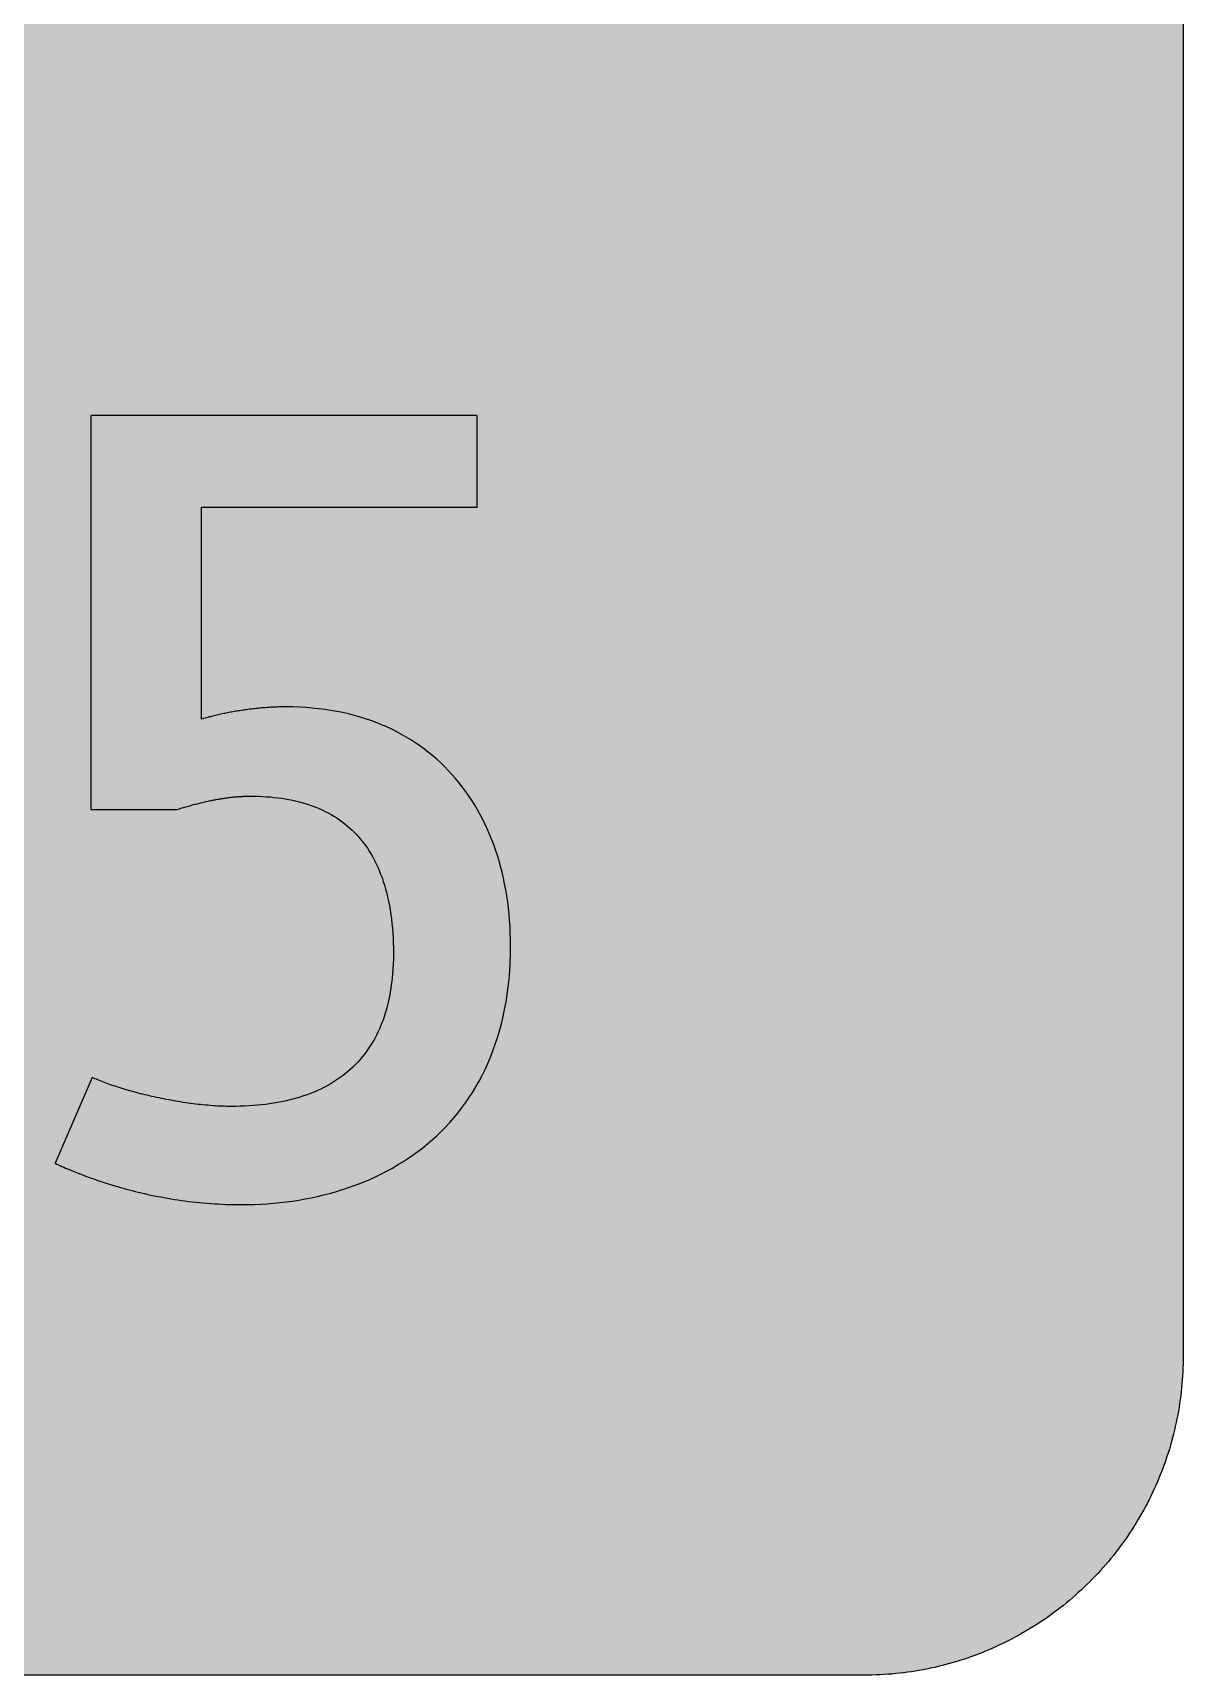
# Model space of a CAD drawing. Header units: millimetres. Extents: x 0 to 183, y 0 to 141.
# Drawn here: x 132.6 to 183.5, y 0.1 to 72.7 of the extents above; entities that cross this region are included whole.
import ezdxf

# ---------------------------------------------------------------- set-up
doc = ezdxf.new("R2010")
doc.units = ezdxf.units.MM

msp = doc.modelspace()

# ---------------------------------------------------------------- hatches: boundary and pattern name
for color, points in [(254, [(14.1633, 0.0536), (13.9878, 0.0533), (13.8125, 0.0559), (13.6373, 0.061), (13.462, 0.0686), (13.2893, 0.0787), (13.114, 0.0914), (12.9413, 0.1041), (12.7686, 0.1219), (12.5959, 0.1397), (12.4231, 0.16), (12.2504, 0.1829), (12.0777, 0.2057), (11.9075, 0.2337), (11.7373, 0.2616), (11.5672, 0.2921), (11.397, 0.3251), (11.2268, 0.3607), (11.0592, 0.3988), (10.8915, 0.4369), (10.7239, 0.4775), (10.5562, 0.5207), (10.3886, 0.5664), (10.2235, 0.6121), (10.0584, 0.6629), (9.8933, 0.7137), (9.7307, 0.7671), (9.5682, 0.8204), (9.4056, 0.8788), (9.2431, 0.9373), (9.083, 0.9982), (8.923, 1.0617), (8.763, 1.1252), (8.6055, 1.1938), (8.4455, 1.2624), (8.2906, 1.331), (8.1331, 1.4046), (7.9781, 1.4783), (7.8232, 1.5545), (7.6708, 1.6332), (7.5184, 1.7145), (7.366, 1.7958), (7.2161, 1.8796), (7.0663, 1.966), (6.919, 2.0523), (6.7716, 2.1438), (6.6243, 2.2352), (6.4795, 2.3266), (6.3348, 2.4232), (6.19, 2.5197), (6.0477, 2.6187), (5.908, 2.7178), (5.7683, 2.8194), (5.6286, 2.9235), (5.4915, 3.0302), (5.3543, 3.1369), (5.2197, 3.2461), (5.0851, 3.3579), (4.953, 3.4722), (4.8209, 3.5865), (4.6914, 3.7033), (4.5644, 3.8202), (4.4348, 3.9395), (4.3104, 4.0615), (4.1859, 4.1859), (4.0615, 4.3104), (3.9395, 4.4348), (3.8202, 4.5618), (3.7033, 4.6914), (3.5865, 4.8209), (3.4722, 4.953), (3.3579, 5.0851), (3.2487, 5.2197), (3.1369, 5.3543), (3.0302, 5.4915), (2.9235, 5.6286), (2.8194, 5.7683), (2.7178, 5.908), (2.6187, 6.0477), (2.5197, 6.19), (2.4232, 6.3348), (2.3266, 6.477), (2.2352, 6.6243), (2.1438, 6.7691), (2.0523, 6.919), (1.966, 7.0663), (1.8796, 7.2161), (1.7958, 7.366), (1.7145, 7.5184), (1.6332, 7.6708), (1.5545, 7.8232), (1.4783, 7.9781), (1.4046, 8.1331), (1.331, 8.2906), (1.2598, 8.4455), (1.1913, 8.603), (1.1252, 8.763), (1.0592, 8.923), (0.9982, 9.083), (0.9373, 9.2431), (0.8763, 9.4056), (0.8204, 9.5682), (0.7645, 9.7307), (0.7112, 9.8933), (0.6604, 10.0584), (0.6121, 10.2235), (0.5639, 10.3911), (0.5207, 10.5562), (0.4775, 10.7239), (0.4343, 10.8915), (0.3962, 11.0592), (0.3607, 11.2268), (0.3251, 11.397), (0.2921, 11.5672), (0.2616, 11.7373), (0.2311, 11.9075), (0.2057, 12.0802), (0.1803, 12.2504), (0.1575, 12.4231), (0.1372, 12.5959), (0.1194, 12.7686), (0.1041, 12.9413), (0.0889, 13.1166), (0.0787, 13.2893), (0.0686, 13.4645), (0.061, 13.6373), (0.0559, 13.8125), (0.0508, 13.9878), (0.0508, 14.163), (0.0522, 127.0536), (0.0508, 127.2286), (0.0559, 127.4039), (0.061, 127.5766), (0.0686, 127.7518), (0.0787, 127.9271), (0.0889, 128.0998), (0.1041, 128.2725), (0.1194, 128.4478), (0.1372, 128.6205), (0.1575, 128.7907), (0.1803, 128.9634), (0.2057, 129.1361), (0.2311, 129.3063), (0.2616, 129.4765), (0.2921, 129.6467), (0.3251, 129.8169), (0.3607, 129.987), (0.3962, 130.1547), (0.4343, 130.3249), (0.4775, 130.49), (0.5207, 130.6576), (0.5639, 130.8252), (0.6121, 130.9903), (0.6604, 131.1554), (0.7112, 131.3205), (0.7645, 131.4831), (0.8204, 131.6482), (0.8763, 131.8082), (0.9373, 131.9708), (0.9982, 132.1308), (1.0592, 132.2934), (1.1252, 132.4508), (1.1913, 132.6109), (1.2598, 132.7683), (1.331, 132.9258), (1.4046, 133.0808), (1.4783, 133.2357), (1.5545, 133.3906), (1.6332, 133.543), (1.7145, 133.6954), (1.7958, 133.8478), (1.8796, 133.9977), (1.966, 134.1476), (2.0523, 134.2974), (2.1438, 134.4447), (2.2352, 134.5895), (2.3266, 134.7368), (2.4232, 134.8791), (2.5197, 135.0239), (2.6187, 135.1661), (2.7178, 135.3058), (2.8194, 135.4455), (2.9235, 135.5852), (3.0302, 135.7224), (3.1369, 135.8595), (3.2487, 135.9941), (3.3579, 136.1288), (3.4722, 136.2608), (3.5865, 136.3929), (3.7033, 136.5225), (3.8202, 136.652), (3.9395, 136.779), (4.0615, 136.9035), (4.1859, 137.0305), (4.3104, 137.1524), (4.4348, 137.2743), (4.5644, 137.3937), (4.6914, 137.5131), (4.8209, 137.6274), (4.953, 137.7442), (5.0851, 137.856), (5.2197, 137.9677), (5.3543, 138.0769), (5.4915, 138.1836), (5.6286, 138.2903), (5.7683, 138.3944), (5.908, 138.496), (6.0477, 138.5976), (6.19, 138.6942), (6.3348, 138.7932), (6.4795, 138.8872), (6.6243, 138.9812), (6.7716, 139.0726), (6.919, 139.1615), (7.0663, 139.2479), (7.2161, 139.3342), (7.366, 139.4181), (7.5184, 139.5019), (7.6708, 139.5806), (7.8232, 139.6594), (7.9781, 139.7356), (8.1331, 139.8092), (8.2906, 139.8829), (8.4455, 139.954), (8.6055, 140.0226), (8.763, 140.0886), (8.923, 140.1547), (9.083, 140.2182), (9.2431, 140.2791), (9.4056, 140.3375), (9.5682, 140.3934), (9.7307, 140.4493), (9.8933, 140.5026), (10.0584, 140.5534), (10.2235, 140.6017), (10.3886, 140.65), (10.5562, 140.6957), (10.7239, 140.7389), (10.8915, 140.7795), (11.0592, 140.8176), (11.2268, 140.8557), (11.397, 140.8887), (11.5672, 140.9217), (11.7373, 140.9522), (11.9075, 140.9827), (12.0777, 141.0081), (12.2504, 141.0335), (12.4231, 141.0564), (12.5959, 141.0767), (12.7686, 141.0945), (12.9413, 141.1097), (13.114, 141.1249), (13.2893, 141.1376), (13.462, 141.1453), (13.6373, 141.1529), (13.8125, 141.158), (13.9878, 141.163), (14.163, 141.163), (169.3855, 141.1647), (169.5602, 141.163), (169.7355, 141.158), (169.9108, 141.1529), (170.0835, 141.1453), (170.2587, 141.1376), (170.4315, 141.1249), (170.6067, 141.1097), (170.7794, 141.0945), (170.9522, 141.0767), (171.1249, 141.0564), (171.2976, 141.0335), (171.4678, 141.0081), (171.6405, 140.9827), (171.8107, 140.9522), (171.9809, 140.9217), (172.151, 140.8887), (172.3187, 140.8557), (172.4889, 140.8176), (172.6565, 140.7795), (172.8241, 140.7389), (172.9918, 140.6957), (173.1569, 140.65), (173.3245, 140.6017), (173.4896, 140.5534), (173.6522, 140.5026), (173.8173, 140.4493), (173.9798, 140.3934), (174.1424, 140.3375), (174.305, 140.2791), (174.465, 140.2182), (174.625, 140.1547), (174.785, 140.0886), (174.9425, 140.0226), (175.1025, 139.954), (175.2575, 139.8829), (175.4149, 139.8092), (175.5699, 139.7356), (175.7248, 139.6594), (175.8772, 139.5806), (176.0296, 139.5019), (176.182, 139.4181), (176.3319, 139.3342), (176.4817, 139.2479), (176.6291, 139.1615), (176.7764, 139.0726), (176.9237, 138.9812), (177.0685, 138.8872), (177.2133, 138.7932), (177.358, 138.6942), (177.5003, 138.5976), (177.64, 138.496), (177.7797, 138.3944), (177.9194, 138.2903), (178.0565, 138.1836), (178.1937, 138.0769), (178.3283, 137.9677), (178.4629, 137.856), (178.595, 137.7442), (178.7271, 137.6274), (178.8566, 137.5131), (178.9836, 137.3937), (179.1132, 137.2743), (179.2376, 137.1524), (179.3621, 137.0305), (179.4866, 136.9035), (179.6085, 136.779), (179.7279, 136.652), (179.8447, 136.5225), (179.9615, 136.3929), (180.0758, 136.2608), (180.1901, 136.1288), (180.2994, 135.9941), (180.4111, 135.8595), (180.5178, 135.7224), (180.6245, 135.5852), (180.7261, 135.4455), (180.8302, 135.3058), (180.9293, 135.1661), (181.0283, 135.0239), (181.1249, 134.8791), (181.2214, 134.7368), (181.3128, 134.5895), (181.4043, 134.4447), (181.4957, 134.2974), (181.5821, 134.1476), (181.6684, 133.9977), (181.7522, 133.8478), (181.8335, 133.6954), (181.9148, 133.543), (181.991, 133.3906), (182.0697, 133.2357), (182.1434, 133.0808), (182.2145, 132.9258), (182.2856, 132.7683), (182.3542, 132.6109), (182.4228, 132.4508), (182.4863, 132.2934), (182.5498, 132.1308), (182.6108, 131.9708), (182.6692, 131.8082), (182.7276, 131.6482), (182.7809, 131.4831), (182.8343, 131.3205), (182.8851, 131.1554), (182.9359, 130.9903), (182.9816, 130.8252), (183.0273, 130.6576), (183.0705, 130.49), (183.1111, 130.3249), (183.1492, 130.1547), (183.1873, 129.987), (183.2229, 129.8169), (183.2559, 129.6467), (183.2864, 129.4765), (183.3143, 129.3063), (183.3397, 129.1361), (183.3651, 128.9634), (183.388, 128.7907), (183.4083, 128.6205), (183.4261, 128.4478), (183.4413, 128.2725), (183.4566, 128.0998), (183.4693, 127.9271), (183.4769, 127.7518), (183.4845, 127.5766), (183.4921, 127.4039), (183.4947, 127.2286), (183.4947, 127.0533), (183.4967, 14.1647), (183.4947, 13.9878), (183.4921, 13.8125), (183.4845, 13.6373), (183.4769, 13.4645), (183.4693, 13.2893), (183.4566, 13.1166), (183.4413, 12.9413), (183.4261, 12.7686), (183.4083, 12.5959), (183.388, 12.4231), (183.3651, 12.2504), (183.3397, 12.0802), (183.3143, 11.9075), (183.2864, 11.7373), (183.2559, 11.5672), (183.2229, 11.397), (183.1873, 11.2268), (183.1492, 11.0592), (183.1111, 10.8915), (183.0705, 10.7239), (183.0273, 10.5562), (182.9816, 10.3911), (182.9359, 10.2235), (182.8851, 10.0584), (182.8343, 9.8933), (182.7809, 9.7307), (182.7276, 9.5682), (182.6692, 9.4056), (182.6108, 9.2431), (182.5498, 9.083), (182.4863, 8.923), (182.4228, 8.763), (182.3542, 8.603), (182.2856, 8.4455), (182.2145, 8.2906), (182.1434, 8.1331), (182.0697, 7.9781), (181.991, 7.8232), (181.9148, 7.6708), (181.8335, 7.5184), (181.7522, 7.366), (181.6684, 7.2161), (181.5821, 7.0663), (181.4957, 6.919), (181.4043, 6.7691), (181.3128, 6.6243), (181.2214, 6.477), (181.1249, 6.3348), (181.0283, 6.19), (180.9293, 6.0477), (180.8302, 5.908), (180.7261, 5.7683), (180.6245, 5.6286), (180.5178, 5.4915), (180.4111, 5.3543), (180.2994, 5.2197), (180.1901, 5.0851), (180.0758, 4.953), (179.9615, 4.8209), (179.8447, 4.6914), (179.7279, 4.5618), (179.6085, 4.4348), (179.4866, 4.3104), (179.3621, 4.1859), (179.2376, 4.0615), (179.1132, 3.9395), (178.9836, 3.8202), (178.8566, 3.7033), (178.7271, 3.5865), (178.595, 3.4722), (178.4629, 3.3579), (178.3283, 3.2461), (178.1937, 3.1369), (178.0565, 3.0302), (177.9194, 2.9235), (177.7797, 2.8194), (177.64, 2.7178), (177.5003, 2.6187), (177.358, 2.5197), (177.2133, 2.4232), (177.0685, 2.3266), (176.9237, 2.2352), (176.7764, 2.1438), (176.6291, 2.0523), (176.4817, 1.966), (176.3319, 1.8796), (176.182, 1.7958), (176.0296, 1.7145), (175.8772, 1.6332), (175.7248, 1.5545), (175.5699, 1.4783), (175.4149, 1.4046), (175.2575, 1.331), (175.1025, 1.2624), (174.9425, 1.1938), (174.785, 1.1252), (174.625, 1.0617), (174.465, 0.9982), (174.305, 0.9373), (174.1424, 0.8788), (173.9798, 0.8204), (173.8173, 0.7671), (173.6522, 0.7137), (173.4896, 0.6629), (173.3245, 0.6121), (173.1569, 0.5664), (172.9918, 0.5207), (172.8241, 0.4775), (172.6565, 0.4369), (172.4889, 0.3988), (172.3187, 0.3607), (172.151, 0.3251), (171.9809, 0.2921), (171.8107, 0.2616), (171.6405, 0.2337), (171.4678, 0.2057), (171.2976, 0.1829), (171.1249, 0.16), (170.9522, 0.1397), (170.7794, 0.1219), (170.6067, 0.1041), (170.4315, 0.0914), (170.2587, 0.0787), (170.0835, 0.0686), (169.9108, 0.061), (169.7355, 0.0559), (169.5602, 0.0533), (169.385, 0.0533)]), (59, [(152.2483, 51.7423), (152.2483, 55.7925), (135.1594, 55.7925), (135.1594, 38.3575), (138.9627, 38.3575), (139.0193, 38.3743), (139.0777, 38.3921), (139.1336, 38.4099), (139.192, 38.4277), (139.2479, 38.4454), (139.3038, 38.4632), (139.3622, 38.4785), (139.4181, 38.4962), (139.4739, 38.5115), (139.5298, 38.5267), (139.5857, 38.542), (139.639, 38.5572), (139.6949, 38.5724), (139.7508, 38.5877), (139.8041, 38.6004), (139.86, 38.6156), (139.9134, 38.6283), (139.9667, 38.6436), (140.0226, 38.6563), (140.0759, 38.669), (140.1293, 38.6817), (140.1826, 38.6944), (140.2359, 38.7045), (140.2867, 38.7172), (140.3401, 38.7299), (140.3934, 38.7401), (140.4442, 38.7502), (140.4976, 38.7604), (140.5484, 38.7706), (140.5992, 38.7807), (140.65, 38.7909), (140.7033, 38.801), (140.7541, 38.8087), (140.8024, 38.8188), (140.8532, 38.8264), (140.904, 38.8366), (140.9548, 38.8442), (141.003, 38.8518), (141.0538, 38.8595), (141.1021, 38.8645), (141.1503, 38.8722), (141.2011, 38.8798), (141.2494, 38.8849), (141.2977, 38.8899), (141.3459, 38.8976), (141.3942, 38.9026), (141.4424, 38.9077), (141.4882, 38.9128), (141.5364, 38.9153), (141.5821, 38.9204), (141.6304, 38.923), (141.6761, 38.928), (141.7244, 38.9306), (141.7701, 38.9331), (141.8158, 38.9357), (141.8615, 38.9382), (141.9073, 38.9407), (141.953, 38.9433), (141.9987, 38.9458), (142.0419, 38.9458), (142.0876, 38.9484), (142.1308, 38.9484), (142.1765, 38.9484), (142.2197, 38.9484), (142.4, 38.9484), (142.5778, 38.9433), (142.7531, 38.9357), (142.9258, 38.9255), (143.0985, 38.9128), (143.2662, 38.895), (143.4338, 38.8772), (143.5989, 38.8544), (143.7615, 38.829), (143.9215, 38.801), (144.079, 38.768), (144.2339, 38.7325), (144.3888, 38.6944), (144.5387, 38.6537), (144.6886, 38.6105), (144.8333, 38.5623), (144.9781, 38.5115), (145.1178, 38.4556), (145.2575, 38.3997), (145.3947, 38.3388), (145.5268, 38.2727), (145.6588, 38.2067), (145.7884, 38.1356), (145.9128, 38.0594), (146.0373, 37.9832), (146.1592, 37.9019), (146.2761, 37.8155), (146.3929, 37.7266), (146.5047, 37.6352), (146.6139, 37.5387), (146.7231, 37.4396), (146.8272, 37.338), (146.9288, 37.2313), (147.0279, 37.1196), (147.1219, 37.0053), (147.2159, 36.8884), (147.3048, 36.7665), (147.3937, 36.642), (147.4775, 36.5125), (147.5588, 36.3804), (147.6375, 36.2433), (147.7112, 36.1036), (147.7848, 35.9588), (147.8534, 35.8115), (147.9194, 35.6591), (147.9804, 35.5016), (148.0414, 35.3416), (148.0972, 35.1765), (148.1506, 35.0088), (148.1988, 34.8361), (148.2471, 34.6608), (148.2903, 34.4805), (148.3284, 34.2951), (148.3665, 34.1071), (148.3995, 33.9141), (148.43, 33.716), (148.4554, 33.5153), (148.4782, 33.3096), (148.4986, 33.0987), (148.5138, 32.8854), (148.5265, 32.6669), (148.5367, 32.4434), (148.5417, 32.2174), (148.5417, 31.9862), (148.5417, 31.7551), (148.5341, 31.5316), (148.524, 31.3106), (148.5087, 31.0947), (148.4884, 30.8839), (148.4655, 30.6781), (148.4376, 30.4749), (148.4046, 30.2768), (148.369, 30.0838), (148.3284, 29.8933), (148.2852, 29.7078), (148.2369, 29.5275), (148.1861, 29.3497), (148.1303, 29.177), (148.0718, 29.0093), (148.0083, 28.8442), (147.9398, 28.6842), (147.8686, 28.5293), (147.795, 28.3769), (147.7188, 28.227), (147.635, 28.0822), (147.5511, 27.9425), (147.4622, 27.8079), (147.3708, 27.6733), (147.2768, 27.5463), (147.1778, 27.4218), (147.0762, 27.2999), (146.9695, 27.1831), (146.8628, 27.0688), (146.751, 26.9596), (146.6367, 26.8529), (146.5174, 26.7513), (146.398, 26.6522), (146.2735, 26.5557), (146.1465, 26.4643), (146.017, 26.3754), (145.8849, 26.2915), (145.7503, 26.2103), (145.6106, 26.1315), (145.4709, 26.0579), (145.3261, 25.9867), (145.1813, 25.9182), (145.0315, 25.8547), (144.8816, 25.7937), (144.7267, 25.7353), (144.5717, 25.6819), (144.4117, 25.6311), (144.2517, 25.5829), (144.0866, 25.5372), (143.9215, 25.494), (143.7538, 25.4559), (143.5837, 25.4203), (143.4109, 25.3873), (143.2357, 25.3568), (143.0604, 25.3314), (142.8801, 25.3086), (142.6997, 25.2857), (142.5169, 25.2679), (142.3314, 25.2527), (142.146, 25.24), (141.9581, 25.2324), (141.7676, 25.2247), (141.5745, 25.2197), (141.3815, 25.2197), (141.2799, 25.2197), (141.1757, 25.2222), (141.0716, 25.2247), (140.9675, 25.2273), (140.8633, 25.2324), (140.7566, 25.2374), (140.6525, 25.2425), (140.5458, 25.2501), (140.4366, 25.2578), (140.3299, 25.2679), (140.2232, 25.2755), (140.114, 25.2857), (140.0073, 25.2984), (139.8981, 25.3111), (139.7889, 25.3238), (139.6797, 25.3365), (139.5705, 25.3517), (139.4638, 25.3644), (139.3546, 25.3822), (139.2453, 25.3975), (139.1361, 25.4152), (139.0269, 25.433), (138.9202, 25.4508), (138.811, 25.4686), (138.7043, 25.4889), (138.5951, 25.5092), (138.4884, 25.5295), (138.3817, 25.5499), (138.2776, 25.5702), (138.1709, 25.593), (138.0668, 25.6159), (137.9601, 25.6388), (137.8585, 25.6616), (137.7544, 25.6845), (137.6528, 25.7099), (137.5512, 25.7353), (137.4496, 25.7581), (137.3505, 25.7835), (137.2514, 25.8089), (137.1524, 25.8369), (137.0559, 25.8623), (136.9593, 25.8877), (136.8654, 25.9156), (136.7714, 25.941), (136.6774, 25.969), (136.586, 25.9969), (136.4971, 26.0248), (136.4082, 26.0528), (136.3218, 26.0807), (136.2354, 26.1087), (136.1516, 26.1366), (136.0678, 26.1645), (135.9865, 26.1925), (135.9078, 26.2204), (135.829, 26.2484), (135.7528, 26.2763), (135.6792, 26.3042), (135.6055, 26.3347), (135.5344, 26.3627), (135.4658, 26.3906), (135.3972, 26.4185), (135.3312, 26.4465), (135.2702, 26.4744), (135.2067, 26.5024), (133.5786, 22.7016), (133.6472, 22.667), (133.7208, 22.6339), (133.797, 22.6009), (133.8732, 22.5654), (133.952, 22.5298), (134.0333, 22.4942), (134.1171, 22.4587), (134.2034, 22.4231), (134.2923, 22.3876), (134.3812, 22.3495), (134.4727, 22.3114), (134.5667, 22.2758), (134.6632, 22.2377), (134.7622, 22.1996), (134.8613, 22.1615), (134.9629, 22.1234), (135.067, 22.0853), (135.1737, 22.0472), (135.2829, 22.0091), (135.3922, 21.971), (135.5039, 21.9329), (135.6157, 21.8948), (135.7325, 21.8567), (135.8494, 21.8186), (135.9687, 21.7805), (136.0881, 21.7424), (136.2126, 21.7068), (136.337, 21.6687), (136.4615, 21.6332), (136.591, 21.5976), (136.718, 21.5621), (136.8501, 21.5265), (136.9822, 21.4935), (137.1168, 21.4579), (137.254, 21.4249), (137.3911, 21.3919), (137.5308, 21.3614), (137.6705, 21.3284), (137.8128, 21.2979), (137.9576, 21.27), (138.1023, 21.2395), (138.2497, 21.2115), (138.3995, 21.1836), (138.5494, 21.1582), (138.6992, 21.1328), (138.8516, 21.1074), (139.0066, 21.0845), (139.1615, 21.0617), (139.319, 21.0388), (139.4765, 21.0185), (139.6365, 21.0007), (139.7991, 20.9829), (139.9616, 20.9652), (140.1242, 20.9499), (140.2893, 20.9347), (140.4544, 20.922), (140.622, 20.9118), (140.7897, 20.9017), (140.9598, 20.894), (141.1326, 20.8864), (141.3027, 20.8813), (141.4755, 20.8763), (141.6507, 20.8737), (141.826, 20.8737), (142.1105, 20.8763), (142.3949, 20.8839), (142.6794, 20.894), (142.9614, 20.9118), (143.2433, 20.9347), (143.5227, 20.9626), (143.8046, 20.9956), (144.0815, 21.0337), (144.3584, 21.0769), (144.6352, 21.1252), (144.9095, 21.1785), (145.1813, 21.2369), (145.4506, 21.3004), (145.7198, 21.369), (145.984, 21.4452), (146.2481, 21.524), (146.5097, 21.6103), (146.7688, 21.7018), (147.0254, 21.7983), (147.2794, 21.8999), (147.5283, 22.0066), (147.7772, 22.1209), (148.021, 22.2377), (148.2623, 22.3622), (148.4986, 22.4917), (148.7322, 22.6289), (148.9634, 22.7711), (149.1894, 22.9184), (149.413, 23.0708), (149.6314, 23.2283), (149.8448, 23.3934), (150.0556, 23.5636), (150.2613, 23.7414), (150.462, 23.9243), (150.6576, 24.1122), (150.8506, 24.3078), (151.036, 24.5085), (151.2164, 24.7142), (151.3942, 24.9276), (151.5643, 25.146), (151.7294, 25.3721), (151.8895, 25.6032), (152.0444, 25.8394), (152.1917, 26.0858), (152.334, 26.3347), (152.4711, 26.5913), (152.6007, 26.8554), (152.7226, 27.1247), (152.8394, 27.399), (152.9512, 27.6809), (153.0553, 27.9705), (153.1518, 28.2651), (153.2407, 28.5674), (153.322, 28.8773), (153.3982, 29.1922), (153.4668, 29.5123), (153.5278, 29.8425), (153.5786, 30.1777), (153.6243, 30.5181), (153.6624, 30.8686), (153.6903, 31.2242), (153.7106, 31.5849), (153.7233, 31.9557), (153.7284, 32.3317), (153.7259, 32.6161), (153.7183, 32.9006), (153.7056, 33.1826), (153.6878, 33.4594), (153.6624, 33.7337), (153.6344, 34.0081), (153.6014, 34.2773), (153.5608, 34.544), (153.5176, 34.8082), (153.4668, 35.0698), (153.4135, 35.3263), (153.355, 35.5803), (153.289, 35.8318), (153.2204, 36.0807), (153.1468, 36.3245), (153.0655, 36.5658), (152.9817, 36.8046), (152.8928, 37.0383), (152.7988, 37.2694), (152.6997, 37.4955), (152.5956, 37.719), (152.4864, 37.94), (152.3721, 38.1559), (152.2552, 38.3667), (152.1308, 38.575), (152.0038, 38.7782), (151.8717, 38.9788), (151.732, 39.1719), (151.5897, 39.3649), (151.445, 39.5503), (151.2926, 39.7332), (151.1351, 39.911), (150.9751, 40.0863), (150.81, 40.2539), (150.6398, 40.419), (150.4645, 40.579), (150.2867, 40.734), (150.1013, 40.8838), (149.9133, 41.0312), (149.7203, 41.1709), (149.5247, 41.3055), (149.3215, 41.4376), (149.1158, 41.562), (148.905, 41.6814), (148.6916, 41.7957), (148.4706, 41.9075), (148.2471, 42.0116), (148.0185, 42.1107), (147.7874, 42.2021), (147.5511, 42.291), (147.3098, 42.3723), (147.066, 42.4485), (146.8171, 42.5196), (146.5631, 42.5856), (146.304, 42.6441), (146.0424, 42.6974), (145.7782, 42.7431), (145.5064, 42.7838), (145.2321, 42.8193), (144.9553, 42.8473), (144.6733, 42.8701), (144.3863, 42.8879), (144.0967, 42.8955), (143.8021, 42.9006), (143.7462, 42.9006), (143.6903, 42.8981), (143.6345, 42.8981), (143.576, 42.8981), (143.5202, 42.8955), (143.4643, 42.8955), (143.4059, 42.893), (143.3474, 42.8904), (143.2916, 42.8879), (143.2331, 42.8854), (143.1747, 42.8828), (143.1163, 42.8803), (143.0579, 42.8752), (142.9995, 42.8727), (142.941, 42.8676), (142.8826, 42.8625), (142.8217, 42.86), (142.7632, 42.8549), (142.7048, 42.8498), (142.6439, 42.8422), (142.5854, 42.8371), (142.5245, 42.832), (142.4661, 42.8244), (142.4051, 42.8193), (142.3467, 42.8117), (142.2857, 42.8041), (142.2248, 42.799), (142.1663, 42.7914), (142.1054, 42.7838), (142.0444, 42.7736), (141.986, 42.766), (141.925, 42.7584), (141.8641, 42.7482), (141.8057, 42.7406), (141.7447, 42.7304), (141.6837, 42.7203), (141.6253, 42.7101), (141.5644, 42.7025), (141.5034, 42.6898), (141.445, 42.6796), (141.384, 42.6695), (141.3256, 42.6593), (141.2646, 42.6466), (141.2062, 42.6364), (141.1453, 42.6237), (141.0868, 42.611), (141.0259, 42.6009), (140.9675, 42.5882), (140.909, 42.5755), (140.8506, 42.5628), (140.7922, 42.5475), (140.7338, 42.5348), (140.6754, 42.5221), (140.6169, 42.5069), (140.5585, 42.4942), (140.5001, 42.479), (140.4442, 42.4637), (140.3858, 42.451), (140.3299, 42.4358), (140.2715, 42.4205), (140.2156, 42.4053), (140.1597, 42.3875), (140.1039, 42.3723), (140.048, 42.357), (140.0485, 51.7423)])]:
    msp.add_hatch(color=color).paths.add_polyline_path(points)
h = msp.add_hatch(color=59)
h.paths.add_polyline_path([(14.1633, 3.5814), (13.8887, 3.5839), (13.6169, 3.5941), (13.3477, 3.6119), (13.081, 3.6347), (12.8143, 3.6652), (12.5501, 3.7008), (12.2885, 3.7465), (12.0294, 3.7948), (11.7729, 3.8506), (11.5164, 3.9141), (11.2649, 3.9827), (11.016, 4.0564), (10.7671, 4.1351), (10.5232, 4.2215), (10.2819, 4.3129), (10.0432, 4.412), (9.8069, 4.5161), (9.5733, 4.6228), (9.3447, 4.7371), (9.1186, 4.8565), (8.8951, 4.9809), (8.6741, 5.113), (8.4582, 5.2476), (8.2448, 5.3873), (8.0366, 5.5321), (7.8308, 5.682), (7.6276, 5.8369), (7.4295, 5.9969), (7.2365, 6.1595), (7.046, 6.3297), (6.8605, 6.5024), (6.6777, 6.6802), (6.5024, 6.8605), (6.3271, 7.046), (6.1595, 7.2365), (5.9969, 7.432), (5.8369, 7.6302), (5.682, 7.8308), (5.5321, 8.0366), (5.3873, 8.2448), (5.2451, 8.4582), (5.1105, 8.6741), (4.9809, 8.8951), (4.8565, 9.1186), (4.7371, 9.3447), (4.6228, 9.5758), (4.5136, 9.8069), (4.4094, 10.0432), (4.3129, 10.2819), (4.2215, 10.5232), (4.1351, 10.7696), (4.0538, 11.016), (3.9802, 11.2649), (3.9116, 11.5189), (3.8506, 11.7729), (3.7948, 12.0294), (3.744, 12.2911), (3.7008, 12.5527), (3.6627, 12.8143), (3.6322, 13.081), (3.6093, 13.3502), (3.5916, 13.6195), (3.5814, 13.8913), (3.5789, 14.163), (3.58, 127.0536), (3.5814, 127.3251), (3.5916, 127.5969), (3.6093, 127.8661), (3.6322, 128.1354), (3.6627, 128.3995), (3.7008, 128.6637), (3.744, 128.9253), (3.7948, 129.1844), (3.8506, 129.4409), (3.9116, 129.6975), (3.9802, 129.9489), (4.0538, 130.2004), (4.1351, 130.4468), (4.2215, 130.6906), (4.3129, 130.9319), (4.4094, 131.1707), (4.5136, 131.4069), (4.6228, 131.6406), (4.7371, 131.8692), (4.8565, 132.0978), (4.9809, 132.3188), (5.1105, 132.5397), (5.2451, 132.7556), (5.3873, 132.969), (5.5321, 133.1773), (5.682, 133.383), (5.8369, 133.5862), (5.9969, 133.7843), (6.1595, 133.9774), (6.3271, 134.1679), (6.5024, 134.3533), (6.6777, 134.5362), (6.8605, 134.714), (7.046, 134.8867), (7.2365, 135.0543), (7.4295, 135.2194), (7.6276, 135.3769), (7.8308, 135.5319), (8.0366, 135.6817), (8.2448, 135.829), (8.4582, 135.9687), (8.6741, 136.1034), (8.8951, 136.2329), (9.1186, 136.3574), (9.3447, 136.4767), (9.5733, 136.591), (9.8069, 136.7003), (10.0432, 136.8044), (10.2819, 136.9009), (10.5232, 136.9924), (10.7671, 137.0787), (11.016, 137.16), (11.2649, 137.2337), (11.5164, 137.3022), (11.7729, 137.3657), (12.0294, 137.4216), (12.2885, 137.4699), (12.5501, 137.5131), (12.8143, 137.5512), (13.081, 137.5816), (13.3477, 137.6045), (13.6169, 137.6223), (13.8887, 137.6324), (14.163, 137.635), (169.3855, 137.637), (169.6568, 137.6324), (169.9285, 137.6223), (170.1978, 137.6045), (170.467, 137.5816), (170.7312, 137.5512), (170.9953, 137.5131), (171.257, 137.4699), (171.5186, 137.4216), (171.7751, 137.3657), (172.0291, 137.3022), (172.2831, 137.2337), (172.532, 137.16), (172.7784, 137.0787), (173.0223, 136.9924), (173.2661, 136.9009), (173.5049, 136.8044), (173.7411, 136.7003), (173.9722, 136.591), (174.2034, 136.4767), (174.4294, 136.3574), (174.6529, 136.2329), (174.8714, 136.1034), (175.0898, 135.9687), (175.3006, 135.829), (175.5115, 135.6817), (175.7172, 135.5319), (175.9179, 135.3769), (176.116, 135.2194), (176.3116, 135.0543), (176.4995, 134.8867), (176.6875, 134.714), (176.8678, 134.5362), (177.0456, 134.3533), (177.2183, 134.1679), (177.386, 133.9774), (177.5511, 133.7843), (177.7111, 133.5862), (177.866, 133.383), (178.0159, 133.1773), (178.1607, 132.969), (178.3004, 132.7556), (178.435, 132.5397), (178.5645, 132.3188), (178.6915, 132.0978), (178.8109, 131.8692), (178.9252, 131.6406), (179.0319, 131.4069), (179.136, 131.1707), (179.2326, 130.9319), (179.3265, 130.6906), (179.4104, 130.4468), (179.4916, 130.2004), (179.5653, 129.9489), (179.6339, 129.6975), (179.6974, 129.4409), (179.7533, 129.1844), (179.8015, 128.9253), (179.8447, 128.6637), (179.8828, 128.3995), (179.9133, 128.1354), (179.9361, 127.8661), (179.9539, 127.5969), (179.9641, 127.3251), (179.9666, 127.0533), (179.9689, 14.1647), (179.9641, 13.8913), (179.9539, 13.6195), (179.9361, 13.3502), (179.9133, 13.081), (179.8828, 12.8143), (179.8447, 12.5527), (179.8015, 12.2911), (179.7533, 12.0294), (179.6974, 11.7729), (179.6339, 11.5189), (179.5653, 11.2649), (179.4916, 11.016), (179.4104, 10.7696), (179.3265, 10.5232), (179.2326, 10.2819), (179.136, 10.0432), (179.0319, 9.8069), (178.9252, 9.5758), (178.8109, 9.3447), (178.6915, 9.1186), (178.5645, 8.8951), (178.435, 8.6741), (178.3004, 8.4582), (178.1607, 8.2448), (178.0159, 8.0366), (177.866, 7.8308), (177.7111, 7.6302), (177.5511, 7.432), (177.386, 7.2365), (177.2183, 7.046), (177.0456, 6.8605), (176.8678, 6.6802), (176.6875, 6.5024), (176.4995, 6.3297), (176.3116, 6.1595), (176.116, 5.9969), (175.9179, 5.8369), (175.7172, 5.682), (175.5115, 5.5321), (175.3006, 5.3873), (175.0898, 5.2476), (174.8714, 5.113), (174.6529, 4.9809), (174.4294, 4.8565), (174.2034, 4.7371), (173.9722, 4.6228), (173.7411, 4.5161), (173.5049, 4.412), (173.2661, 4.3129), (173.0223, 4.2215), (172.7784, 4.1351), (172.532, 4.0564), (172.2831, 3.9827), (172.0291, 3.9141), (171.7751, 3.8506), (171.5186, 3.7948), (171.257, 3.7465), (170.9953, 3.7008), (170.7312, 3.6652), (170.467, 3.6347), (170.1978, 3.6119), (169.9285, 3.5941), (169.6568, 3.5839), (169.385, 3.5789)])
h.paths.add_polyline_path([(14.1633, 8.8731), (14.0259, 8.8748), (13.8887, 8.8798), (13.7541, 8.8875), (13.622, 8.9002), (13.4874, 8.9154), (13.3553, 8.9332), (13.2258, 8.9535), (13.0962, 8.9789), (12.9667, 9.0068), (12.8397, 9.0373), (12.7127, 9.0729), (12.5882, 9.1084), (12.4663, 9.1491), (12.3419, 9.1923), (12.2225, 9.238), (12.1031, 9.2888), (11.9837, 9.3396), (11.8694, 9.3929), (11.7526, 9.4513), (11.6408, 9.5098), (11.5291, 9.5733), (11.4198, 9.6368), (11.3106, 9.7053), (11.2039, 9.7765), (11.0998, 9.8476), (10.9957, 9.9238), (10.8966, 10), (10.7975, 10.0787), (10.6985, 10.1625), (10.6045, 10.2464), (10.5105, 10.3327), (10.4216, 10.4216), (10.3327, 10.5131), (10.2464, 10.6045), (10.16, 10.701), (10.0787, 10.7975), (10, 10.8966), (9.9212, 10.9982), (9.8476, 11.0998), (9.7739, 11.2039), (9.7053, 11.3106), (9.6368, 11.4198), (9.5707, 11.5291), (9.5098, 11.6408), (9.4488, 11.7551), (9.3929, 11.8694), (9.337, 11.9863), (9.2862, 12.1031), (9.238, 12.2225), (9.1923, 12.3444), (9.1491, 12.4663), (9.1084, 12.5908), (9.0703, 12.7152), (9.0373, 12.8397), (9.0068, 12.9692), (8.9789, 13.0962), (8.9535, 13.2258), (8.9306, 13.3579), (8.9129, 13.4899), (8.8976, 13.622), (8.8849, 13.7566), (8.8773, 13.8913), (8.8722, 14.0259), (8.8697, 14.163), (8.8717, 127.0536), (8.8722, 127.188), (8.8773, 127.3251), (8.8849, 127.4597), (8.8976, 127.5944), (8.9129, 127.7264), (8.9306, 127.8585), (8.9535, 127.9881), (8.9789, 128.1176), (9.0068, 128.2471), (9.0373, 128.3741), (9.0703, 128.5011), (9.1084, 128.6256), (9.1491, 128.7501), (9.1923, 128.872), (9.238, 128.9914), (9.2862, 129.1107), (9.337, 129.2301), (9.3929, 129.347), (9.4488, 129.4613), (9.5098, 129.573), (9.5707, 129.6848), (9.6368, 129.7965), (9.7053, 129.9032), (9.7739, 130.0099), (9.8476, 130.114), (9.9212, 130.2182), (10, 130.3198), (10.0787, 130.4188), (10.16, 130.5154), (10.2464, 130.6093), (10.3327, 130.7033), (10.4216, 130.7948), (10.5105, 130.8837), (10.6045, 130.97), (10.6985, 131.0538), (10.7975, 131.1351), (10.8966, 131.2139), (10.9957, 131.2926), (11.0998, 131.3663), (11.2039, 131.4399), (11.3106, 131.511), (11.4198, 131.5771), (11.5291, 131.6431), (11.6408, 131.7041), (11.7526, 131.765), (11.8694, 131.8209), (11.9837, 131.8768), (12.1031, 131.9276), (12.2225, 131.9759), (12.3419, 132.0216), (12.4663, 132.0648), (12.5882, 132.1054), (12.7127, 132.1435), (12.8397, 132.1765), (12.9667, 132.2095), (13.0962, 132.2375), (13.2258, 132.2603), (13.3553, 132.2832), (13.4874, 132.301), (13.622, 132.3162), (13.7541, 132.3289), (13.8887, 132.3365), (14.0259, 132.3416), (14.163, 132.3442), (169.3855, 132.3453), (169.5221, 132.3416), (169.6568, 132.3365), (169.7914, 132.3289), (169.926, 132.3162), (170.0581, 132.301), (170.1902, 132.2832), (170.3222, 132.2603), (170.4518, 132.2375), (170.5788, 132.2095), (170.7058, 132.1765), (170.8328, 132.1435), (170.9572, 132.1054), (171.0817, 132.0648), (171.2036, 132.0216), (171.3255, 131.9759), (171.4449, 131.9276), (171.5618, 131.8768), (171.6786, 131.8209), (171.7929, 131.765), (171.9072, 131.7041), (172.019, 131.6431), (172.1282, 131.5771), (172.2374, 131.511), (172.3441, 131.4399), (172.4482, 131.3663), (172.5498, 131.2926), (172.6514, 131.2139), (172.7505, 131.1351), (172.847, 131.0538), (172.9435, 130.97), (173.035, 130.8837), (173.1264, 130.7948), (173.2153, 130.7033), (173.3017, 130.6093), (173.3855, 130.5154), (173.4668, 130.4188), (173.548, 130.3198), (173.6242, 130.2182), (173.7004, 130.114), (173.7716, 130.0099), (173.8427, 129.9032), (173.9113, 129.7965), (173.9748, 129.6848), (174.0383, 129.573), (174.0967, 129.4613), (174.1551, 129.347), (174.2084, 129.2301), (174.2592, 129.1107), (174.31, 128.9914), (174.3558, 128.872), (174.3989, 128.7501), (174.437, 128.6256), (174.4751, 128.5011), (174.5082, 128.3741), (174.5412, 128.2471), (174.5691, 128.1176), (174.5945, 127.9881), (174.6148, 127.8585), (174.6326, 127.7264), (174.6479, 127.5944), (174.6606, 127.4597), (174.6682, 127.3251), (174.6733, 127.188), (174.6758, 127.0533), (174.6772, 14.1647), (174.6733, 14.0259), (174.6682, 13.8913), (174.6606, 13.7566), (174.6479, 13.622), (174.6326, 13.4899), (174.6148, 13.3579), (174.5945, 13.2258), (174.5691, 13.0962), (174.5412, 12.9692), (174.5082, 12.8397), (174.4751, 12.7152), (174.437, 12.5908), (174.3989, 12.4663), (174.3558, 12.3444), (174.31, 12.2225), (174.2592, 12.1031), (174.2084, 11.9863), (174.1551, 11.8694), (174.0967, 11.7551), (174.0383, 11.6408), (173.9748, 11.5291), (173.9113, 11.4198), (173.8427, 11.3106), (173.7716, 11.2039), (173.7004, 11.0998), (173.6242, 10.9982), (173.548, 10.8966), (173.4668, 10.7975), (173.3855, 10.701), (173.3017, 10.6045), (173.2153, 10.5131), (173.1264, 10.4216), (173.035, 10.3327), (172.9435, 10.2464), (172.847, 10.1625), (172.7505, 10.0787), (172.6514, 10), (172.5498, 9.9238), (172.4482, 9.8476), (172.3441, 9.7765), (172.2374, 9.7053), (172.1282, 9.6368), (172.019, 9.5733), (171.9072, 9.5098), (171.7929, 9.4513), (171.6786, 9.3929), (171.5618, 9.3396), (171.4449, 9.2888), (171.3255, 9.238), (171.2036, 9.1923), (171.0817, 9.1491), (170.9572, 9.1084), (170.8328, 9.0729), (170.7058, 9.0373), (170.5788, 9.0068), (170.4518, 8.9789), (170.3222, 8.9535), (170.1902, 8.9332), (170.0581, 8.9154), (169.926, 8.9002), (169.7914, 8.8875), (169.6568, 8.8798), (169.5221, 8.8748), (169.385, 8.8722)], flags=16)

# ---------------------------------------------------------------- linework, layer by layer
at = {"color": 254}
msp.add_lwpolyline([(183.4947, 127.0533), (183.4967, 14.1647), (183.4947, 13.9878), (183.4921, 13.8125), (183.4845, 13.6373), (183.4769, 13.4645), (183.4693, 13.2893), (183.4566, 13.1166), (183.4413, 12.9413), (183.4261, 12.7686), (183.4083, 12.5959), (183.388, 12.4231), (183.3651, 12.2504), (183.3397, 12.0802), (183.3143, 11.9075), (183.2864, 11.7373), (183.2559, 11.5672), (183.2229, 11.397), (183.1873, 11.2268), (183.1492, 11.0592), (183.1111, 10.8915), (183.0705, 10.7239), (183.0273, 10.5562), (182.9816, 10.3911), (182.9359, 10.2235), (182.8851, 10.0584), (182.8343, 9.8933), (182.7809, 9.7307), (182.7276, 9.5682), (182.6692, 9.4056), (182.6108, 9.2431), (182.5498, 9.083), (182.4863, 8.923), (182.4228, 8.763), (182.3542, 8.603), (182.2856, 8.4455), (182.2145, 8.2906), (182.1434, 8.1331), (182.0697, 7.9781), (181.991, 7.8232), (181.9148, 7.6708), (181.8335, 7.5184), (181.7522, 7.366), (181.6684, 7.2161), (181.5821, 7.0663), (181.4957, 6.919), (181.4043, 6.7691), (181.3128, 6.6243), (181.2214, 6.477), (181.1249, 6.3348), (181.0283, 6.19), (180.9293, 6.0477), (180.8302, 5.908), (180.7261, 5.7683), (180.6245, 5.6286), (180.5178, 5.4915), (180.4111, 5.3543), (180.2994, 5.2197), (180.1901, 5.0851), (180.0758, 4.953), (179.9615, 4.8209), (179.8447, 4.6914), (179.7279, 4.5618), (179.6085, 4.4348), (179.4866, 4.3104), (179.3621, 4.1859), (179.2376, 4.0615), (179.1132, 3.9395), (178.9836, 3.8202), (178.8566, 3.7033), (178.7271, 3.5865), (178.595, 3.4722), (178.4629, 3.3579), (178.3283, 3.2461), (178.1937, 3.1369), (178.0565, 3.0302), (177.9194, 2.9235), (177.7797, 2.8194), (177.64, 2.7178), (177.5003, 2.6187), (177.358, 2.5197), (177.2133, 2.4232), (177.0685, 2.3266), (176.9237, 2.2352), (176.7764, 2.1438), (176.6291, 2.0523), (176.4817, 1.966), (176.3319, 1.8796), (176.182, 1.7958), (176.0296, 1.7145), (175.8772, 1.6332), (175.7248, 1.5545), (175.5699, 1.4783), (175.4149, 1.4046), (175.2575, 1.331), (175.1025, 1.2624), (174.9425, 1.1938), (174.785, 1.1252), (174.625, 1.0617), (174.465, 0.9982), (174.305, 0.9373), (174.1424, 0.8788), (173.9798, 0.8204), (173.8173, 0.7671), (173.6522, 0.7137), (173.4896, 0.6629), (173.3245, 0.6121), (173.1569, 0.5664), (172.9918, 0.5207), (172.8241, 0.4775), (172.6565, 0.4369), (172.4889, 0.3988), (172.3187, 0.3607), (172.151, 0.3251), (171.9809, 0.2921), (171.8107, 0.2616), (171.6405, 0.2337), (171.4678, 0.2057), (171.2976, 0.1829), (171.1249, 0.16), (170.9522, 0.1397), (170.7794, 0.1219), (170.6067, 0.1041), (170.4315, 0.0914), (170.2587, 0.0787), (170.0835, 0.0686), (169.9108, 0.061), (169.7355, 0.0559), (169.5602, 0.0533), (169.385, 0.0533), (14.1633, 0.0536)], dxfattribs=at)
at = {"color": 59}
msp.add_lwpolyline([(152.2483, 51.7423), (152.2483, 55.7925), (135.1594, 55.7925), (135.1594, 38.3575), (138.9627, 38.3575), (139.0193, 38.3743), (139.0777, 38.3921), (139.1336, 38.4099), (139.192, 38.4277), (139.2479, 38.4454), (139.3038, 38.4632), (139.3622, 38.4785), (139.4181, 38.4962), (139.4739, 38.5115), (139.5298, 38.5267), (139.5857, 38.542), (139.639, 38.5572), (139.6949, 38.5724), (139.7508, 38.5877), (139.8041, 38.6004), (139.86, 38.6156), (139.9134, 38.6283), (139.9667, 38.6436), (140.0226, 38.6563), (140.0759, 38.669), (140.1293, 38.6817), (140.1826, 38.6944), (140.2359, 38.7045), (140.2867, 38.7172), (140.3401, 38.7299), (140.3934, 38.7401), (140.4442, 38.7502), (140.4976, 38.7604), (140.5484, 38.7706), (140.5992, 38.7807), (140.65, 38.7909), (140.7033, 38.801), (140.7541, 38.8087), (140.8024, 38.8188), (140.8532, 38.8264), (140.904, 38.8366), (140.9548, 38.8442), (141.003, 38.8518), (141.0538, 38.8595), (141.1021, 38.8645), (141.1503, 38.8722), (141.2011, 38.8798), (141.2494, 38.8849), (141.2977, 38.8899), (141.3459, 38.8976), (141.3942, 38.9026), (141.4424, 38.9077), (141.4882, 38.9128), (141.5364, 38.9153), (141.5821, 38.9204), (141.6304, 38.923), (141.6761, 38.928), (141.7244, 38.9306), (141.7701, 38.9331), (141.8158, 38.9357), (141.8615, 38.9382), (141.9073, 38.9407), (141.953, 38.9433), (141.9987, 38.9458), (142.0419, 38.9458), (142.0876, 38.9484), (142.1308, 38.9484), (142.1765, 38.9484), (142.2197, 38.9484), (142.4, 38.9484), (142.5778, 38.9433), (142.7531, 38.9357), (142.9258, 38.9255), (143.0985, 38.9128), (143.2662, 38.895), (143.4338, 38.8772), (143.5989, 38.8544), (143.7615, 38.829), (143.9215, 38.801), (144.079, 38.768), (144.2339, 38.7325), (144.3888, 38.6944), (144.5387, 38.6537), (144.6886, 38.6105), (144.8333, 38.5623), (144.9781, 38.5115), (145.1178, 38.4556), (145.2575, 38.3997), (145.3947, 38.3388), (145.5268, 38.2727), (145.6588, 38.2067), (145.7884, 38.1356), (145.9128, 38.0594), (146.0373, 37.9832), (146.1592, 37.9019), (146.2761, 37.8155), (146.3929, 37.7266), (146.5047, 37.6352), (146.6139, 37.5387), (146.7231, 37.4396), (146.8272, 37.338), (146.9288, 37.2313), (147.0279, 37.1196), (147.1219, 37.0053), (147.2159, 36.8884), (147.3048, 36.7665), (147.3937, 36.642), (147.4775, 36.5125), (147.5588, 36.3804), (147.6375, 36.2433), (147.7112, 36.1036), (147.7848, 35.9588), (147.8534, 35.8115), (147.9194, 35.6591), (147.9804, 35.5016), (148.0414, 35.3416), (148.0972, 35.1765), (148.1506, 35.0088), (148.1988, 34.8361), (148.2471, 34.6608), (148.2903, 34.4805), (148.3284, 34.2951), (148.3665, 34.1071), (148.3995, 33.9141), (148.43, 33.716), (148.4554, 33.5153), (148.4782, 33.3096), (148.4986, 33.0987), (148.5138, 32.8854), (148.5265, 32.6669), (148.5367, 32.4434), (148.5417, 32.2174), (148.5417, 31.9862), (148.5417, 31.7551), (148.5341, 31.5316), (148.524, 31.3106), (148.5087, 31.0947), (148.4884, 30.8839), (148.4655, 30.6781), (148.4376, 30.4749), (148.4046, 30.2768), (148.369, 30.0838), (148.3284, 29.8933), (148.2852, 29.7078), (148.2369, 29.5275), (148.1861, 29.3497), (148.1303, 29.177), (148.0718, 29.0093), (148.0083, 28.8442), (147.9398, 28.6842), (147.8686, 28.5293), (147.795, 28.3769), (147.7188, 28.227), (147.635, 28.0822), (147.5511, 27.9425), (147.4622, 27.8079), (147.3708, 27.6733), (147.2768, 27.5463), (147.1778, 27.4218), (147.0762, 27.2999), (146.9695, 27.1831), (146.8628, 27.0688), (146.751, 26.9596), (146.6367, 26.8529), (146.5174, 26.7513), (146.398, 26.6522), (146.2735, 26.5557), (146.1465, 26.4643), (146.017, 26.3754), (145.8849, 26.2915), (145.7503, 26.2103), (145.6106, 26.1315), (145.4709, 26.0579), (145.3261, 25.9867), (145.1813, 25.9182), (145.0315, 25.8547), (144.8816, 25.7937), (144.7267, 25.7353), (144.5717, 25.6819), (144.4117, 25.6311), (144.2517, 25.5829), (144.0866, 25.5372), (143.9215, 25.494), (143.7538, 25.4559), (143.5837, 25.4203), (143.4109, 25.3873), (143.2357, 25.3568), (143.0604, 25.3314), (142.8801, 25.3086), (142.6997, 25.2857), (142.5169, 25.2679), (142.3314, 25.2527), (142.146, 25.24), (141.9581, 25.2324), (141.7676, 25.2247), (141.5745, 25.2197), (141.3815, 25.2197), (141.2799, 25.2197), (141.1757, 25.2222), (141.0716, 25.2247), (140.9675, 25.2273), (140.8633, 25.2324), (140.7566, 25.2374), (140.6525, 25.2425), (140.5458, 25.2501), (140.4366, 25.2578), (140.3299, 25.2679), (140.2232, 25.2755), (140.114, 25.2857), (140.0073, 25.2984), (139.8981, 25.3111), (139.7889, 25.3238), (139.6797, 25.3365), (139.5705, 25.3517), (139.4638, 25.3644), (139.3546, 25.3822), (139.2453, 25.3975), (139.1361, 25.4152), (139.0269, 25.433), (138.9202, 25.4508), (138.811, 25.4686), (138.7043, 25.4889), (138.5951, 25.5092), (138.4884, 25.5295), (138.3817, 25.5499), (138.2776, 25.5702), (138.1709, 25.593), (138.0668, 25.6159), (137.9601, 25.6388), (137.8585, 25.6616), (137.7544, 25.6845), (137.6528, 25.7099), (137.5512, 25.7353), (137.4496, 25.7581), (137.3505, 25.7835), (137.2514, 25.8089), (137.1524, 25.8369), (137.0559, 25.8623), (136.9593, 25.8877), (136.8654, 25.9156), (136.7714, 25.941), (136.6774, 25.969), (136.586, 25.9969), (136.4971, 26.0248), (136.4082, 26.0528), (136.3218, 26.0807), (136.2354, 26.1087), (136.1516, 26.1366), (136.0678, 26.1645), (135.9865, 26.1925), (135.9078, 26.2204), (135.829, 26.2484), (135.7528, 26.2763), (135.6792, 26.3042), (135.6055, 26.3347), (135.5344, 26.3627), (135.4658, 26.3906), (135.3972, 26.4185), (135.3312, 26.4465), (135.2702, 26.4744), (135.2067, 26.5024), (133.5786, 22.7016), (133.6472, 22.667), (133.7208, 22.6339), (133.797, 22.6009), (133.8732, 22.5654), (133.952, 22.5298), (134.0333, 22.4942), (134.1171, 22.4587), (134.2034, 22.4231), (134.2923, 22.3876), (134.3812, 22.3495), (134.4727, 22.3114), (134.5667, 22.2758), (134.6632, 22.2377), (134.7622, 22.1996), (134.8613, 22.1615), (134.9629, 22.1234), (135.067, 22.0853), (135.1737, 22.0472), (135.2829, 22.0091), (135.3922, 21.971), (135.5039, 21.9329), (135.6157, 21.8948), (135.7325, 21.8567), (135.8494, 21.8186), (135.9687, 21.7805), (136.0881, 21.7424), (136.2126, 21.7068), (136.337, 21.6687), (136.4615, 21.6332), (136.591, 21.5976), (136.718, 21.5621), (136.8501, 21.5265), (136.9822, 21.4935), (137.1168, 21.4579), (137.254, 21.4249), (137.3911, 21.3919), (137.5308, 21.3614), (137.6705, 21.3284), (137.8128, 21.2979), (137.9576, 21.27), (138.1023, 21.2395), (138.2497, 21.2115), (138.3995, 21.1836), (138.5494, 21.1582), (138.6992, 21.1328), (138.8516, 21.1074), (139.0066, 21.0845), (139.1615, 21.0617), (139.319, 21.0388), (139.4765, 21.0185), (139.6365, 21.0007), (139.7991, 20.9829), (139.9616, 20.9652), (140.1242, 20.9499), (140.2893, 20.9347), (140.4544, 20.922), (140.622, 20.9118), (140.7897, 20.9017), (140.9598, 20.894), (141.1326, 20.8864), (141.3027, 20.8813), (141.4755, 20.8763), (141.6507, 20.8737), (141.826, 20.8737), (142.1105, 20.8763), (142.3949, 20.8839), (142.6794, 20.894), (142.9614, 20.9118), (143.2433, 20.9347), (143.5227, 20.9626), (143.8046, 20.9956), (144.0815, 21.0337), (144.3584, 21.0769), (144.6352, 21.1252), (144.9095, 21.1785), (145.1813, 21.2369), (145.4506, 21.3004), (145.7198, 21.369), (145.984, 21.4452), (146.2481, 21.524), (146.5097, 21.6103), (146.7688, 21.7018), (147.0254, 21.7983), (147.2794, 21.8999), (147.5283, 22.0066), (147.7772, 22.1209), (148.021, 22.2377), (148.2623, 22.3622), (148.4986, 22.4917), (148.7322, 22.6289), (148.9634, 22.7711), (149.1894, 22.9184), (149.413, 23.0708), (149.6314, 23.2283), (149.8448, 23.3934), (150.0556, 23.5636), (150.2613, 23.7414), (150.462, 23.9243), (150.6576, 24.1122), (150.8506, 24.3078), (151.036, 24.5085), (151.2164, 24.7142), (151.3942, 24.9276), (151.5643, 25.146), (151.7294, 25.3721), (151.8895, 25.6032), (152.0444, 25.8394), (152.1917, 26.0858), (152.334, 26.3347), (152.4711, 26.5913), (152.6007, 26.8554), (152.7226, 27.1247), (152.8394, 27.399), (152.9512, 27.6809), (153.0553, 27.9705), (153.1518, 28.2651), (153.2407, 28.5674), (153.322, 28.8773), (153.3982, 29.1922), (153.4668, 29.5123), (153.5278, 29.8425), (153.5786, 30.1777), (153.6243, 30.5181), (153.6624, 30.8686), (153.6903, 31.2242), (153.7106, 31.5849), (153.7233, 31.9557), (153.7284, 32.3317), (153.7259, 32.6161), (153.7183, 32.9006), (153.7056, 33.1826), (153.6878, 33.4594), (153.6624, 33.7337), (153.6344, 34.0081), (153.6014, 34.2773), (153.5608, 34.544), (153.5176, 34.8082), (153.4668, 35.0698), (153.4135, 35.3263), (153.355, 35.5803), (153.289, 35.8318), (153.2204, 36.0807), (153.1468, 36.3245), (153.0655, 36.5658), (152.9817, 36.8046), (152.8928, 37.0383), (152.7988, 37.2694), (152.6997, 37.4955), (152.5956, 37.719), (152.4864, 37.94), (152.3721, 38.1559), (152.2552, 38.3667), (152.1308, 38.575), (152.0038, 38.7782), (151.8717, 38.9788), (151.732, 39.1719), (151.5897, 39.3649), (151.445, 39.5503), (151.2926, 39.7332), (151.1351, 39.911), (150.9751, 40.0863), (150.81, 40.2539), (150.6398, 40.419), (150.4645, 40.579), (150.2867, 40.734), (150.1013, 40.8838), (149.9133, 41.0312), (149.7203, 41.1709), (149.5247, 41.3055), (149.3215, 41.4376), (149.1158, 41.562), (148.905, 41.6814), (148.6916, 41.7957), (148.4706, 41.9075), (148.2471, 42.0116), (148.0185, 42.1107), (147.7874, 42.2021), (147.5511, 42.291), (147.3098, 42.3723), (147.066, 42.4485), (146.8171, 42.5196), (146.5631, 42.5856), (146.304, 42.6441), (146.0424, 42.6974), (145.7782, 42.7431), (145.5064, 42.7838), (145.2321, 42.8193), (144.9553, 42.8473), (144.6733, 42.8701), (144.3863, 42.8879), (144.0967, 42.8955), (143.8021, 42.9006), (143.7462, 42.9006), (143.6903, 42.8981), (143.6345, 42.8981), (143.576, 42.8981), (143.5202, 42.8955), (143.4643, 42.8955), (143.4059, 42.893), (143.3474, 42.8904), (143.2916, 42.8879), (143.2331, 42.8854), (143.1747, 42.8828), (143.1163, 42.8803), (143.0579, 42.8752), (142.9995, 42.8727), (142.941, 42.8676), (142.8826, 42.8625), (142.8217, 42.86), (142.7632, 42.8549), (142.7048, 42.8498), (142.6439, 42.8422), (142.5854, 42.8371), (142.5245, 42.832), (142.4661, 42.8244), (142.4051, 42.8193), (142.3467, 42.8117), (142.2857, 42.8041), (142.2248, 42.799), (142.1663, 42.7914), (142.1054, 42.7838), (142.0444, 42.7736), (141.986, 42.766), (141.925, 42.7584), (141.8641, 42.7482), (141.8057, 42.7406), (141.7447, 42.7304), (141.6837, 42.7203), (141.6253, 42.7101), (141.5644, 42.7025), (141.5034, 42.6898), (141.445, 42.6796), (141.384, 42.6695), (141.3256, 42.6593), (141.2646, 42.6466), (141.2062, 42.6364), (141.1453, 42.6237), (141.0868, 42.611), (141.0259, 42.6009), (140.9675, 42.5882), (140.909, 42.5755), (140.8506, 42.5628), (140.7922, 42.5475), (140.7338, 42.5348), (140.6754, 42.5221), (140.6169, 42.5069), (140.5585, 42.4942), (140.5001, 42.479), (140.4442, 42.4637), (140.3858, 42.451), (140.3299, 42.4358), (140.2715, 42.4205), (140.2156, 42.4053), (140.1597, 42.3875), (140.1039, 42.3723), (140.048, 42.357), (140.0485, 51.7423), (152.2483, 51.7423)], dxfattribs=at)

doc.saveas('drawing.dxf')
